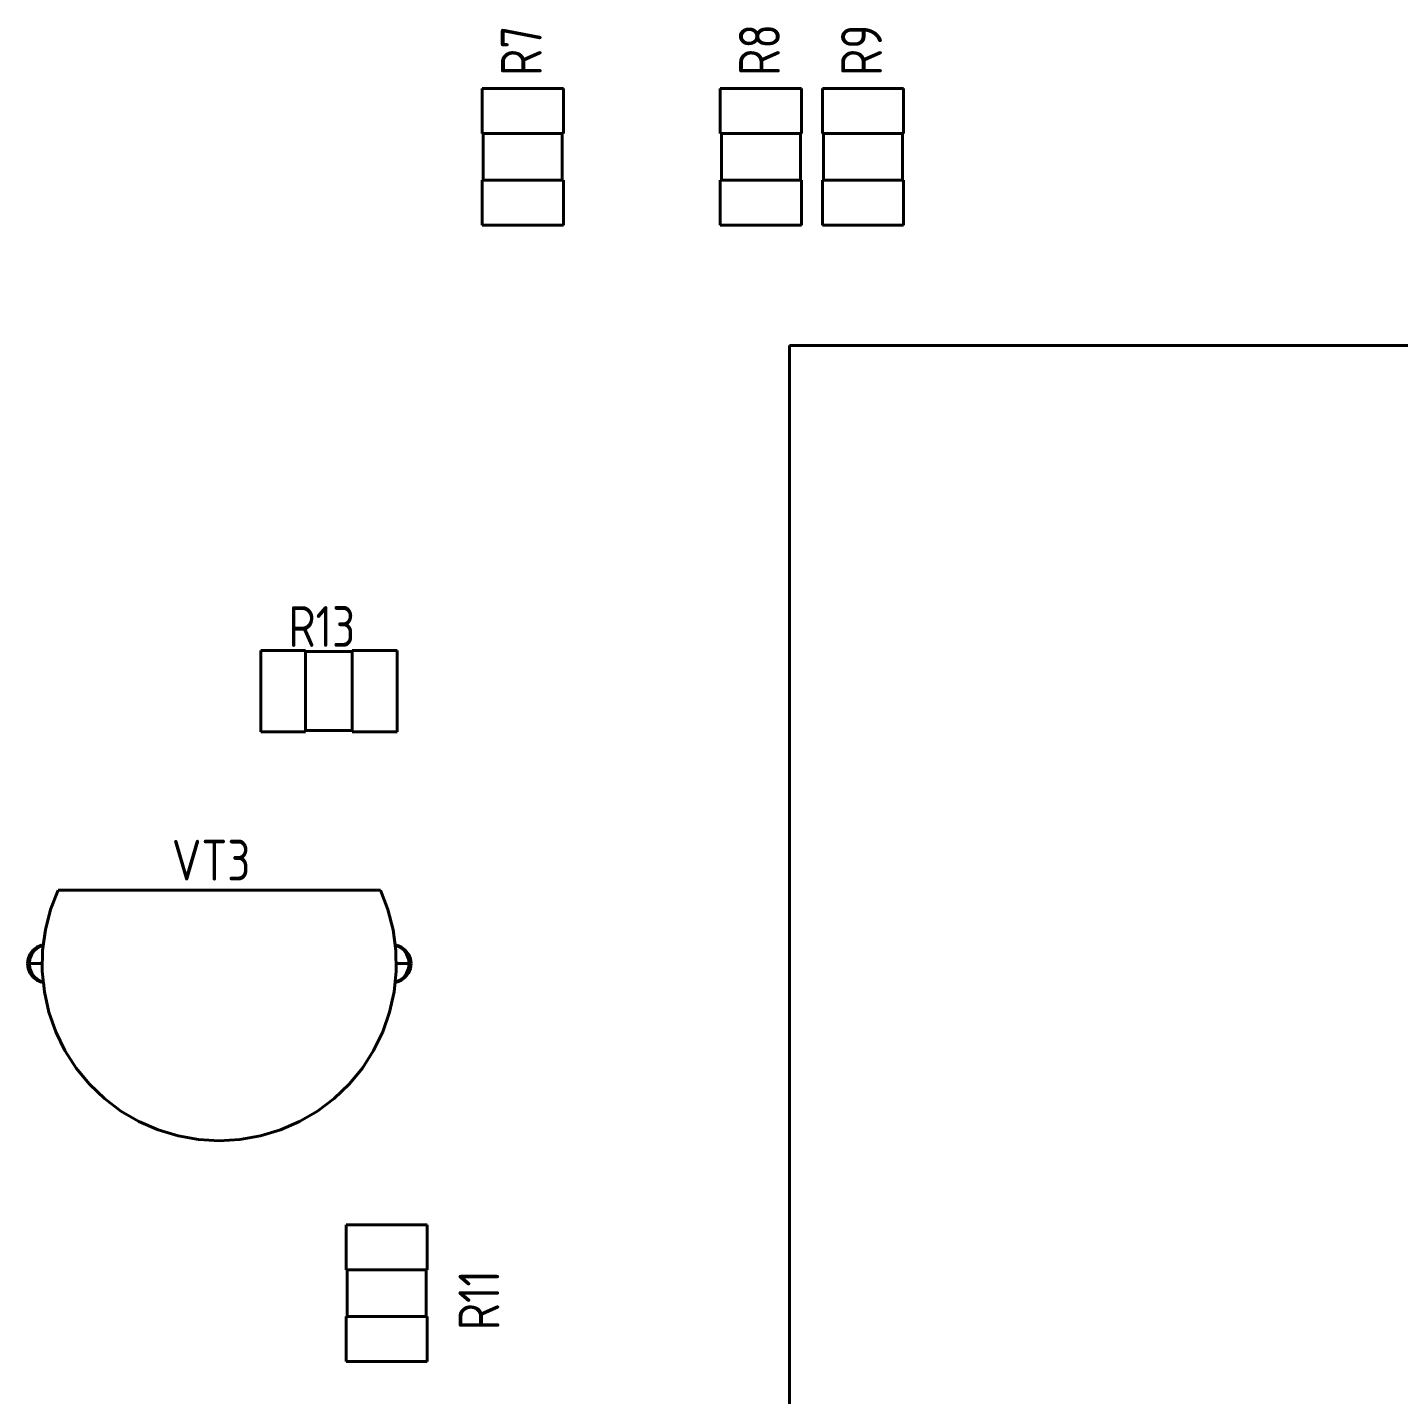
# Paper-space layout 'Layout1' of a CAD drawing. Extents: x -1 to 840, y -1 to 593.
# Drawn here: x 94.15 to 134.45, y 389.49 to 429.67 of the extents above; entities that cross this region are included whole.
import ezdxf

# ---------------------------------------------------------------- set-up
doc = ezdxf.new("R2010")
doc.units = 0
doc.header["$MEASUREMENT"] = 0
doc.layers.add('Основная', color=7, linetype='CONTINUOUS', lineweight=40)
doc.styles.add('GOST type A0', font='', dxfattribs={"oblique": 15, "height": 3.5})
doc.styles.get('GOST type A0').set_extended_font_data('GOST type A')

psp = doc.layouts.get("Layout1")

# ---------------------------------------------------------------- linework, layer by layer
at = {"layer": 'Основная'}
for p, q in [((109.9, 427.869), (107.512, 427.869)), ((107.512, 427.869), (107.512, 426.549)), ((107.512, 427.869), (109.9, 427.869)), ((107.512, 427.869), (107.512, 426.549)), ((109.9, 427.869), (107.512, 427.869)), ((107.512, 427.869), (107.512, 426.549)), ((107.512, 427.869), (109.9, 427.869)), ((107.512, 427.869), (107.512, 426.549)), ((109.9, 426.549), (109.9, 427.869)), ((109.9, 427.869), (109.9, 426.549)), ((109.9, 426.549), (109.9, 427.869)), ((109.9, 427.869), (109.9, 426.549)), ((116.9, 427.869), (114.512, 427.869)), ((114.512, 427.869), (114.512, 426.549)), ((114.512, 427.869), (116.9, 427.869)), ((114.512, 427.869), (114.512, 426.549)), ((116.9, 427.869), (114.512, 427.869)), ((114.512, 427.869), (114.512, 426.549)), ((114.512, 427.869), (116.9, 427.869)), ((114.512, 427.869), (114.512, 426.549)), ((116.9, 426.549), (116.9, 427.869)), ((116.9, 427.869), (116.9, 426.549)), ((116.9, 426.549), (116.9, 427.869)), ((116.9, 427.869), (116.9, 426.549)), ((119.9, 427.869), (117.512, 427.869)), ((117.512, 427.869), (117.512, 426.549)), ((117.512, 427.869), (119.9, 427.869)), ((117.512, 427.869), (117.512, 426.549)), ((119.9, 427.869), (117.512, 427.869)), ((117.512, 427.869), (117.512, 426.549)), ((117.512, 427.869), (119.9, 427.869)), ((117.512, 427.869), (117.512, 426.549)), ((119.9, 426.549), (119.9, 427.869)), ((119.9, 427.869), (119.9, 426.549)), ((119.9, 426.549), (119.9, 427.869)), ((119.9, 427.869), (119.9, 426.549)), ((107.512, 426.549), (107.546, 426.549)), ((107.512, 426.549), (109.9, 426.549)), ((107.512, 426.549), (107.546, 426.549)), ((107.512, 426.549), (109.9, 426.549)), ((107.546, 426.549), (107.546, 425.177)), ((107.546, 426.549), (107.546, 425.177)), ((107.546, 426.549), (107.546, 425.177)), ((107.546, 426.549), (107.546, 425.177)), ((109.866, 425.177), (109.866, 426.549)), ((109.866, 426.549), (109.9, 426.549)), ((109.866, 426.549), (109.866, 425.177)), ((109.866, 425.177), (109.866, 426.549)), ((109.866, 426.549), (109.9, 426.549)), ((109.866, 426.549), (109.866, 425.177)), ((114.512, 426.549), (114.546, 426.549)), ((114.512, 426.549), (116.9, 426.549)), ((114.512, 426.549), (114.546, 426.549)), ((114.512, 426.549), (116.9, 426.549)), ((114.546, 426.549), (114.546, 425.177)), ((114.546, 426.549), (114.546, 425.177)), ((114.546, 426.549), (114.546, 425.177)), ((114.546, 426.549), (114.546, 425.177)), ((116.866, 425.177), (116.866, 426.549)), ((116.866, 426.549), (116.9, 426.549)), ((116.866, 426.549), (116.866, 425.177)), ((116.866, 425.177), (116.866, 426.549)), ((116.866, 426.549), (116.9, 426.549)), ((116.866, 426.549), (116.866, 425.177)), ((117.512, 426.549), (117.546, 426.549)), ((117.512, 426.549), (119.9, 426.549)), ((117.512, 426.549), (117.546, 426.549)), ((117.512, 426.549), (119.9, 426.549)), ((117.546, 426.549), (117.546, 425.177)), ((117.546, 426.549), (117.546, 425.177)), ((117.546, 426.549), (117.546, 425.177)), ((117.546, 426.549), (117.546, 425.177)), ((119.866, 425.177), (119.866, 426.549)), ((119.866, 426.549), (119.9, 426.549)), ((119.866, 426.549), (119.866, 425.177)), ((119.866, 425.177), (119.866, 426.549)), ((119.866, 426.549), (119.9, 426.549)), ((119.866, 426.549), (119.866, 425.177)), ((107.546, 425.177), (107.512, 425.177)), ((107.512, 425.177), (107.512, 423.857)), ((107.512, 425.177), (109.9, 425.177)), ((107.512, 425.177), (107.512, 423.857)), ((107.546, 425.177), (107.512, 425.177)), ((107.512, 425.177), (107.512, 423.857)), ((107.512, 425.177), (109.9, 425.177)), ((107.512, 425.177), (107.512, 423.857)), ((109.9, 425.177), (109.866, 425.177)), ((109.9, 425.177), (109.866, 425.177)), ((109.9, 423.857), (109.9, 425.177)), ((109.9, 425.177), (109.9, 423.857)), ((109.9, 423.857), (109.9, 425.177)), ((109.9, 425.177), (109.9, 423.857)), ((114.546, 425.177), (114.512, 425.177)), ((114.512, 425.177), (114.512, 423.857)), ((114.512, 425.177), (116.9, 425.177)), ((114.512, 425.177), (114.512, 423.857)), ((114.546, 425.177), (114.512, 425.177)), ((114.512, 425.177), (114.512, 423.857)), ((114.512, 425.177), (116.9, 425.177)), ((114.512, 425.177), (114.512, 423.857)), ((116.9, 425.177), (116.866, 425.177)), ((116.9, 425.177), (116.866, 425.177)), ((116.9, 423.857), (116.9, 425.177)), ((116.9, 425.177), (116.9, 423.857)), ((116.9, 423.857), (116.9, 425.177)), ((116.9, 425.177), (116.9, 423.857)), ((117.546, 425.177), (117.512, 425.177)), ((117.512, 425.177), (117.512, 423.857)), ((117.512, 425.177), (119.9, 425.177)), ((117.512, 425.177), (117.512, 423.857)), ((117.546, 425.177), (117.512, 425.177)), ((117.512, 425.177), (117.512, 423.857)), ((117.512, 425.177), (119.9, 425.177)), ((117.512, 425.177), (117.512, 423.857)), ((119.9, 425.177), (119.866, 425.177)), ((119.9, 425.177), (119.866, 425.177)), ((119.9, 423.857), (119.9, 425.177)), ((119.9, 425.177), (119.9, 423.857)), ((119.9, 423.857), (119.9, 425.177)), ((119.9, 425.177), (119.9, 423.857)), ((107.512, 423.857), (109.9, 423.857)), ((107.512, 423.857), (109.9, 423.857)), ((107.512, 423.857), (109.9, 423.857)), ((107.512, 423.857), (109.9, 423.857)), ((114.512, 423.857), (116.9, 423.857)), ((114.512, 423.857), (116.9, 423.857)), ((114.512, 423.857), (116.9, 423.857)), ((114.512, 423.857), (116.9, 423.857)), ((117.512, 423.857), (119.9, 423.857)), ((117.512, 423.857), (119.9, 423.857)), ((117.512, 423.857), (119.9, 423.857)), ((117.512, 423.857), (119.9, 423.857)), ((164.862, 420.323), (116.55, 420.323)), ((116.55, 420.323), (116.55, 372.011)), ((116.55, 420.323), (116.55, 372.011)), ((164.862, 420.323), (116.55, 420.323)), ((164.862, 420.323), (116.55, 420.323)), ((116.55, 420.323), (116.55, 372.011)), ((116.55, 420.323), (116.55, 372.011)), ((164.862, 420.323), (116.55, 420.323)), ((101.004, 411.361), (101.004, 408.973)), ((102.324, 411.361), (101.004, 411.361)), ((101.004, 408.973), (101.004, 411.361)), ((101.004, 411.361), (102.324, 411.361)), ((101.004, 411.361), (101.004, 408.973)), ((102.324, 411.361), (101.004, 411.361)), ((101.004, 408.973), (101.004, 411.361)), ((101.004, 411.361), (102.324, 411.361)), ((102.324, 411.327), (102.324, 411.361)), ((102.324, 408.973), (102.324, 411.361)), ((102.324, 411.327), (102.324, 411.361)), ((102.324, 408.973), (102.324, 411.361)), ((103.696, 411.327), (102.324, 411.327)), ((102.324, 411.327), (103.696, 411.327)), ((103.696, 411.327), (102.324, 411.327)), ((102.324, 411.327), (103.696, 411.327)), ((105.016, 411.361), (103.696, 411.361)), ((103.696, 411.361), (103.696, 411.327)), ((103.696, 408.973), (103.696, 411.361)), ((103.696, 411.361), (105.016, 411.361)), ((105.016, 411.361), (103.696, 411.361)), ((103.696, 411.361), (103.696, 411.327)), ((103.696, 408.973), (103.696, 411.361)), ((103.696, 411.361), (105.016, 411.361)), ((105.016, 408.973), (105.016, 411.361)), ((105.016, 408.973), (105.016, 411.361)), ((105.016, 408.973), (105.016, 411.361)), ((105.016, 408.973), (105.016, 411.361)), ((101.004, 408.973), (102.324, 408.973)), ((101.004, 408.973), (102.324, 408.973)), ((101.004, 408.973), (102.324, 408.973)), ((101.004, 408.973), (102.324, 408.973)), ((102.324, 408.973), (102.324, 409.007)), ((102.324, 409.007), (103.696, 409.007)), ((102.324, 409.007), (103.696, 409.007)), ((102.324, 408.973), (102.324, 409.007)), ((102.324, 409.007), (103.696, 409.007)), ((102.324, 409.007), (103.696, 409.007)), ((103.696, 409.007), (103.696, 408.973)), ((103.696, 409.007), (103.696, 408.973)), ((103.696, 408.973), (105.016, 408.973)), ((103.696, 408.973), (105.016, 408.973)), ((103.696, 408.973), (105.016, 408.973)), ((103.696, 408.973), (105.016, 408.973)), ((95.048, 404.317), (94.828, 403.747)), ((95.048, 404.317), (94.828, 403.747)), ((95.048, 404.317), (94.828, 403.747)), ((95.048, 404.317), (94.828, 403.747)), ((104.524, 404.317), (95.048, 404.317)), ((104.524, 404.317), (95.048, 404.317)), ((104.524, 404.317), (95.048, 404.317)), ((104.524, 404.317), (95.048, 404.317)), ((104.744, 403.747), (104.524, 404.317)), ((104.744, 403.747), (104.524, 404.317)), ((104.744, 403.747), (104.524, 404.317)), ((104.744, 403.747), (104.524, 404.317)), ((94.828, 403.747), (94.676, 403.153)), ((94.828, 403.747), (94.676, 403.153)), ((94.828, 403.747), (94.676, 403.153)), ((94.828, 403.747), (94.676, 403.153)), ((104.896, 403.153), (104.744, 403.747)), ((104.896, 403.153), (104.744, 403.747)), ((104.896, 403.153), (104.744, 403.747)), ((104.896, 403.153), (104.744, 403.747)), ((94.676, 403.153), (94.594, 402.547)), ((94.676, 403.153), (94.594, 402.547)), ((94.676, 403.153), (94.614, 402.703)), ((94.676, 403.153), (94.614, 402.703)), ((104.958, 402.697), (104.896, 403.153)), ((104.978, 402.547), (104.896, 403.153)), ((104.958, 402.697), (104.896, 403.153)), ((104.978, 402.547), (104.896, 403.153)), ((94.426, 402.641), (94.312, 402.553)), ((94.426, 402.641), (94.312, 402.553)), ((94.426, 402.641), (94.312, 402.553)), ((94.426, 402.641), (94.312, 402.553)), ((94.476, 402.641), (94.364, 402.553)), ((94.476, 402.641), (94.364, 402.553)), ((94.562, 402.697), (94.426, 402.641)), ((94.562, 402.697), (94.426, 402.641)), ((94.562, 402.697), (94.426, 402.641)), ((94.562, 402.697), (94.426, 402.641)), ((94.606, 402.697), (94.476, 402.641)), ((94.606, 402.697), (94.476, 402.641)), ((94.614, 402.703), (94.562, 402.697)), ((94.614, 402.703), (94.562, 402.697)), ((94.614, 402.703), (94.562, 402.697)), ((94.614, 402.703), (94.562, 402.697)), ((94.614, 402.697), (94.606, 402.697)), ((94.614, 402.697), (94.606, 402.697)), ((105.01, 402.697), (104.958, 402.703)), ((104.958, 402.703), (104.958, 402.697)), ((105.01, 402.697), (104.958, 402.703)), ((105.01, 402.697), (104.958, 402.703)), ((104.958, 402.703), (104.958, 402.697)), ((105.01, 402.697), (104.958, 402.703)), ((104.966, 402.697), (104.958, 402.697)), ((104.966, 402.697), (104.958, 402.697)), ((105.096, 402.641), (104.966, 402.697)), ((105.096, 402.641), (104.966, 402.697)), ((105.146, 402.641), (105.01, 402.697)), ((105.146, 402.641), (105.01, 402.697)), ((105.146, 402.641), (105.01, 402.697)), ((105.146, 402.641), (105.01, 402.697)), ((105.208, 402.553), (105.096, 402.641)), ((105.208, 402.553), (105.096, 402.641)), ((105.262, 402.553), (105.146, 402.641)), ((105.262, 402.553), (105.146, 402.641)), ((105.262, 402.553), (105.146, 402.641)), ((105.262, 402.553), (105.146, 402.641)), ((94.166, 402.301), (94.148, 402.157)), ((94.166, 402.301), (94.148, 402.157)), ((94.166, 402.301), (94.148, 402.157)), ((94.166, 402.301), (94.148, 402.157)), ((94.222, 402.437), (94.166, 402.301)), ((94.222, 402.437), (94.166, 402.301)), ((94.222, 402.437), (94.166, 402.301)), ((94.222, 402.437), (94.166, 402.301)), ((94.224, 402.301), (94.208, 402.157)), ((94.224, 402.301), (94.208, 402.157)), ((94.312, 402.553), (94.222, 402.437)), ((94.312, 402.553), (94.222, 402.437)), ((94.312, 402.553), (94.222, 402.437)), ((94.312, 402.553), (94.222, 402.437)), ((94.278, 402.437), (94.224, 402.301)), ((94.278, 402.437), (94.224, 402.301)), ((94.364, 402.553), (94.278, 402.437)), ((94.364, 402.553), (94.278, 402.437)), ((94.594, 402.547), (94.584, 401.935)), ((94.594, 402.547), (94.584, 401.935)), ((104.988, 401.935), (104.978, 402.547)), ((104.988, 401.935), (104.978, 402.547)), ((105.294, 402.437), (105.208, 402.553)), ((105.294, 402.437), (105.208, 402.553)), ((105.35, 402.437), (105.262, 402.553)), ((105.35, 402.437), (105.262, 402.553)), ((105.35, 402.437), (105.262, 402.553)), ((105.35, 402.437), (105.262, 402.553)), ((105.348, 402.301), (105.294, 402.437)), ((105.348, 402.301), (105.294, 402.437)), ((105.364, 402.157), (105.348, 402.301)), ((105.364, 402.157), (105.348, 402.301)), ((105.406, 402.301), (105.35, 402.437)), ((105.406, 402.301), (105.35, 402.437)), ((105.406, 402.301), (105.35, 402.437)), ((105.406, 402.301), (105.35, 402.437)), ((105.424, 402.157), (105.406, 402.301)), ((105.424, 402.157), (105.406, 402.301)), ((105.424, 402.157), (105.406, 402.301)), ((105.424, 402.157), (105.406, 402.301)), ((94.148, 402.157), (94.166, 402.013)), ((94.166, 402.013), (94.148, 402.157)), ((94.154, 402.157), (94.148, 402.157)), ((94.148, 402.157), (94.166, 402.013)), ((94.166, 402.013), (94.148, 402.157)), ((94.154, 402.157), (94.148, 402.157)), ((94.174, 402.157), (94.154, 402.157)), ((94.174, 402.157), (94.154, 402.157)), ((94.166, 402.013), (94.222, 401.877)), ((94.222, 401.877), (94.166, 402.013)), ((94.166, 402.013), (94.222, 401.877)), ((94.222, 401.877), (94.166, 402.013)), ((94.208, 402.157), (94.174, 402.157)), ((94.208, 402.157), (94.174, 402.157)), ((94.224, 402.013), (94.208, 402.157)), ((94.588, 402.157), (94.208, 402.157)), ((94.224, 402.013), (94.208, 402.157)), ((94.588, 402.157), (94.208, 402.157)), ((94.222, 401.877), (94.312, 401.763)), ((94.312, 401.763), (94.222, 401.877)), ((94.222, 401.877), (94.312, 401.763)), ((94.312, 401.763), (94.222, 401.877)), ((94.278, 401.877), (94.224, 402.013)), ((94.278, 401.877), (94.224, 402.013)), ((94.364, 401.763), (94.278, 401.877)), ((94.364, 401.763), (94.278, 401.877)), ((94.646, 401.327), (94.584, 401.935)), ((94.646, 401.327), (94.584, 401.935)), ((104.988, 401.935), (104.926, 401.327)), ((104.988, 401.935), (104.926, 401.327)), ((105.364, 402.157), (104.984, 402.157)), ((105.364, 402.157), (104.984, 402.157)), ((105.294, 401.877), (105.208, 401.763)), ((105.294, 401.877), (105.208, 401.763)), ((105.262, 401.763), (105.35, 401.877)), ((105.35, 401.877), (105.262, 401.763)), ((105.262, 401.763), (105.35, 401.877)), ((105.35, 401.877), (105.262, 401.763)), ((105.348, 402.013), (105.294, 401.877)), ((105.348, 402.013), (105.294, 401.877)), ((105.364, 402.157), (105.348, 402.013)), ((105.364, 402.157), (105.348, 402.013)), ((105.35, 401.877), (105.406, 402.013)), ((105.406, 402.013), (105.35, 401.877)), ((105.35, 401.877), (105.406, 402.013)), ((105.406, 402.013), (105.35, 401.877)), ((105.398, 402.157), (105.364, 402.157)), ((105.398, 402.157), (105.364, 402.157)), ((105.418, 402.157), (105.398, 402.157)), ((105.418, 402.157), (105.398, 402.157)), ((105.406, 402.013), (105.424, 402.157)), ((105.424, 402.157), (105.406, 402.013)), ((105.406, 402.013), (105.424, 402.157)), ((105.424, 402.157), (105.406, 402.013)), ((105.424, 402.157), (105.418, 402.157)), ((105.424, 402.157), (105.418, 402.157)), ((94.312, 401.763), (94.426, 401.673)), ((94.426, 401.673), (94.312, 401.763)), ((94.312, 401.763), (94.426, 401.673)), ((94.426, 401.673), (94.312, 401.763)), ((94.476, 401.673), (94.364, 401.763)), ((94.476, 401.673), (94.364, 401.763)), ((94.426, 401.673), (94.562, 401.617)), ((94.562, 401.617), (94.426, 401.673)), ((94.426, 401.673), (94.562, 401.617)), ((94.562, 401.617), (94.426, 401.673)), ((94.606, 401.617), (94.476, 401.673)), ((94.606, 401.617), (94.476, 401.673)), ((94.562, 401.617), (94.616, 401.611)), ((94.616, 401.611), (94.562, 401.617)), ((94.562, 401.617), (94.616, 401.611)), ((94.616, 401.611), (94.562, 401.617)), ((94.616, 401.617), (94.606, 401.617)), ((94.616, 401.617), (94.606, 401.617)), ((94.616, 401.611), (94.646, 401.327)), ((94.616, 401.611), (94.646, 401.327)), ((104.926, 401.327), (104.956, 401.617)), ((104.926, 401.327), (104.956, 401.617)), ((104.956, 401.617), (104.956, 401.611)), ((104.956, 401.611), (105.01, 401.617)), ((104.966, 401.617), (104.956, 401.617)), ((105.01, 401.617), (104.956, 401.611)), ((104.956, 401.617), (104.956, 401.611)), ((104.956, 401.611), (105.01, 401.617)), ((104.966, 401.617), (104.956, 401.617)), ((105.01, 401.617), (104.956, 401.611)), ((105.096, 401.673), (104.966, 401.617)), ((105.096, 401.673), (104.966, 401.617)), ((105.01, 401.617), (105.146, 401.673)), ((105.146, 401.673), (105.01, 401.617)), ((105.01, 401.617), (105.146, 401.673)), ((105.146, 401.673), (105.01, 401.617)), ((105.208, 401.763), (105.096, 401.673)), ((105.208, 401.763), (105.096, 401.673)), ((105.146, 401.673), (105.262, 401.763)), ((105.262, 401.763), (105.146, 401.673)), ((105.146, 401.673), (105.262, 401.763)), ((105.262, 401.763), (105.146, 401.673)), ((94.646, 401.327), (94.778, 400.731)), ((94.778, 400.731), (94.646, 401.327)), ((94.646, 401.327), (94.778, 400.731)), ((94.778, 400.731), (94.646, 401.327)), ((104.794, 400.731), (104.926, 401.327)), ((104.926, 401.327), (104.794, 400.731)), ((104.794, 400.731), (104.926, 401.327)), ((104.926, 401.327), (104.794, 400.731)), ((94.778, 400.731), (94.98, 400.153)), ((94.98, 400.153), (94.778, 400.731)), ((94.778, 400.731), (94.98, 400.153)), ((94.98, 400.153), (94.778, 400.731)), ((104.592, 400.153), (104.794, 400.731)), ((104.794, 400.731), (104.592, 400.153)), ((104.592, 400.153), (104.794, 400.731)), ((104.794, 400.731), (104.592, 400.153)), ((94.98, 400.153), (95.248, 399.603)), ((95.248, 399.603), (94.98, 400.153)), ((94.98, 400.153), (95.248, 399.603)), ((95.248, 399.603), (94.98, 400.153)), ((104.324, 399.603), (104.592, 400.153)), ((104.592, 400.153), (104.324, 399.603)), ((104.324, 399.603), (104.592, 400.153)), ((104.592, 400.153), (104.324, 399.603)), ((95.248, 399.603), (95.58, 399.089)), ((95.58, 399.089), (95.248, 399.603)), ((95.248, 399.603), (95.58, 399.089)), ((95.58, 399.089), (95.248, 399.603)), ((103.992, 399.089), (104.324, 399.603)), ((104.324, 399.603), (103.992, 399.089)), ((103.992, 399.089), (104.324, 399.603)), ((104.324, 399.603), (103.992, 399.089)), ((95.58, 399.089), (95.968, 398.615)), ((95.968, 398.615), (95.58, 399.089)), ((95.58, 399.089), (95.968, 398.615)), ((95.968, 398.615), (95.58, 399.089)), ((103.604, 398.615), (103.992, 399.089)), ((103.992, 399.089), (103.604, 398.615)), ((103.604, 398.615), (103.992, 399.089)), ((103.992, 399.089), (103.604, 398.615)), ((95.968, 398.615), (96.41, 398.193)), ((96.41, 398.193), (95.968, 398.615)), ((95.968, 398.615), (96.41, 398.193)), ((96.41, 398.193), (95.968, 398.615)), ((103.162, 398.193), (103.604, 398.615)), ((103.604, 398.615), (103.162, 398.193)), ((103.162, 398.193), (103.604, 398.615)), ((103.604, 398.615), (103.162, 398.193)), ((96.41, 398.193), (96.898, 397.825)), ((96.898, 397.825), (96.41, 398.193)), ((96.41, 398.193), (96.898, 397.825)), ((96.898, 397.825), (96.41, 398.193)), ((102.674, 397.825), (103.162, 398.193)), ((103.162, 398.193), (102.674, 397.825)), ((102.674, 397.825), (103.162, 398.193)), ((103.162, 398.193), (102.674, 397.825)), ((96.898, 397.825), (97.426, 397.515)), ((97.426, 397.515), (96.898, 397.825)), ((96.898, 397.825), (97.426, 397.515)), ((97.426, 397.515), (96.898, 397.825)), ((102.146, 397.515), (102.674, 397.825)), ((102.674, 397.825), (102.146, 397.515)), ((102.146, 397.515), (102.674, 397.825)), ((102.674, 397.825), (102.146, 397.515)), ((97.426, 397.515), (97.988, 397.271)), ((97.988, 397.271), (97.426, 397.515)), ((97.426, 397.515), (97.988, 397.271)), ((97.988, 397.271), (97.426, 397.515)), ((101.584, 397.271), (102.146, 397.515)), ((102.146, 397.515), (101.584, 397.271)), ((101.584, 397.271), (102.146, 397.515)), ((102.146, 397.515), (101.584, 397.271)), ((97.988, 397.271), (98.574, 397.093)), ((98.574, 397.093), (97.988, 397.271)), ((97.988, 397.271), (98.574, 397.093)), ((98.574, 397.093), (97.988, 397.271)), ((98.574, 397.093), (99.176, 396.987)), ((99.176, 396.987), (98.574, 397.093)), ((98.574, 397.093), (99.176, 396.987)), ((99.176, 396.987), (98.574, 397.093)), ((99.176, 396.987), (99.786, 396.951)), ((99.786, 396.951), (99.176, 396.987)), ((99.176, 396.987), (99.786, 396.951)), ((99.786, 396.951), (99.176, 396.987)), ((99.786, 396.951), (100.396, 396.987)), ((100.396, 396.987), (99.786, 396.951)), ((99.786, 396.951), (100.396, 396.987)), ((100.396, 396.987), (99.786, 396.951)), ((100.396, 396.987), (101, 397.093)), ((101, 397.093), (100.396, 396.987)), ((100.396, 396.987), (101, 397.093)), ((101, 397.093), (100.396, 396.987)), ((101, 397.093), (101.584, 397.271)), ((101.584, 397.271), (101, 397.093)), ((101, 397.093), (101.584, 397.271)), ((101.584, 397.271), (101, 397.093)), ((105.9, 394.477), (103.512, 394.477)), ((103.512, 394.477), (103.512, 393.157)), ((103.512, 393.157), (103.512, 394.477)), ((105.9, 394.477), (103.512, 394.477)), ((105.9, 394.477), (103.512, 394.477)), ((103.512, 394.477), (103.512, 393.157)), ((103.512, 393.157), (103.512, 394.477)), ((105.9, 394.477), (103.512, 394.477)), ((105.9, 393.157), (105.9, 394.477)), ((105.9, 393.157), (105.9, 394.477)), ((105.9, 393.157), (105.9, 394.477)), ((105.9, 393.157), (105.9, 394.477)), ((103.512, 393.157), (103.546, 393.157)), ((105.9, 393.157), (103.512, 393.157)), ((103.512, 393.157), (103.546, 393.157)), ((105.9, 393.157), (103.512, 393.157)), ((103.546, 393.157), (103.546, 391.785)), ((103.546, 391.785), (103.546, 393.157)), ((103.546, 393.157), (103.546, 391.785)), ((103.546, 391.785), (103.546, 393.157)), ((105.866, 391.785), (105.866, 393.157)), ((105.866, 393.157), (105.9, 393.157)), ((105.866, 391.785), (105.866, 393.157)), ((105.866, 391.785), (105.866, 393.157)), ((105.866, 393.157), (105.9, 393.157)), ((105.866, 391.785), (105.866, 393.157)), ((103.546, 391.785), (103.512, 391.785)), ((103.512, 391.785), (103.512, 390.465)), ((103.512, 390.465), (103.512, 391.785)), ((105.9, 391.785), (103.512, 391.785)), ((103.546, 391.785), (103.512, 391.785)), ((103.512, 391.785), (103.512, 390.465)), ((103.512, 390.465), (103.512, 391.785)), ((105.9, 391.785), (103.512, 391.785)), ((105.9, 391.785), (105.866, 391.785)), ((105.9, 391.785), (105.866, 391.785)), ((105.9, 390.465), (105.9, 391.785)), ((105.9, 390.465), (105.9, 391.785)), ((105.9, 390.465), (105.9, 391.785)), ((105.9, 390.465), (105.9, 391.785)), ((103.512, 390.465), (105.9, 390.465)), ((105.9, 390.465), (103.512, 390.465)), ((103.512, 390.465), (105.9, 390.465)), ((105.9, 390.465), (103.512, 390.465))]:
    psp.add_line(p, q, dxfattribs=at)

# ---------------------------------------------------------------- texts
at = {"layer": 'Основная', "style": 'GOST type A0'}
for s, p in [('R7', (109.262, 428.243)), ('R8', (116.262, 428.243)), ('R9', (119.262, 428.243)), ('R11', (108.017, 391.385))]:
    psp.add_text(s, height=1.2, rotation=90, dxfattribs=at).set_placement(p)
for s, p in [('R13', (101.821, 411.465)), ('VT3', (98.391, 404.599))]:
    psp.add_text(s, height=1.2, dxfattribs=at).set_placement(p)

doc.saveas('drawing.dxf')
